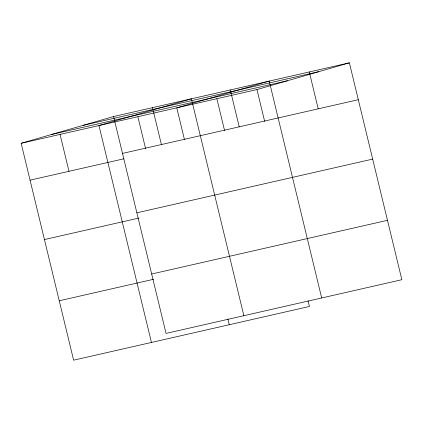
<?xml version="1.0" encoding="UTF-8"?>
<svg xmlns="http://www.w3.org/2000/svg" width="423" height="423" viewBox="0 0 423 423"><rect width="100%" height="100%" fill="white"/><g stroke="black" fill="none" stroke-linecap="round" stroke-linejoin="round"><path stroke-width="0.63" d="M308.05 300.779L309.425 306.469L73.623 360.174L21.15 143.286L113.576 116.531L349.377 62.826L401.85 279.714L166.043 333.419L113.576 116.531M21.15 143.286L256.957 89.581L349.377 62.826M83.072 125.361L318.879 71.656M51.648 134.456L287.455 80.751M122.496 153.412L358.302 99.706M30.07 180.166L123.833 158.81M136.867 212.817L372.674 159.106M44.441 239.571L138.844 218.067M151.672 274.019L387.479 220.309M59.252 300.774L153.649 279.27M309.292 71.958L318.212 108.838M321.676 297.972L269.208 81.084L176.782 107.839L184.47 139.632M256.957 89.581L264.645 121.375M230.297 89.946L239.222 126.826M216.867 98.712L224.56 130.506M243.86 315.695L191.392 98.808L98.966 125.562L151.434 342.45M227.875 319.042L229.25 324.727M152.481 107.669L161.406 144.55M137.872 116.7L145.565 148.494M60.055 134.424L68.981 171.304"/></g></svg>
